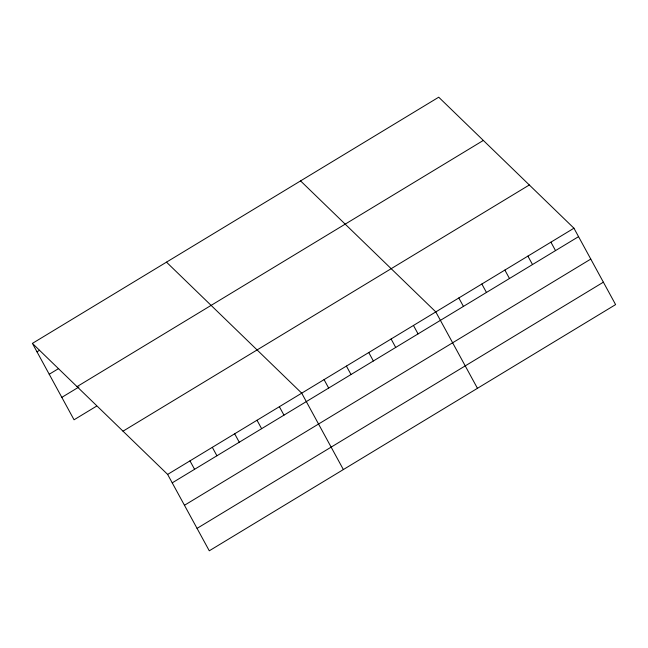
<?xml version="1.0" encoding="UTF-8"?>
<svg xmlns="http://www.w3.org/2000/svg" width="648" height="648" viewBox="0 0 648 648"><rect width="100%" height="100%" fill="white"/><g stroke="black" fill="none" stroke-linecap="round" stroke-linejoin="round"><path stroke-width="0.97" d="M32.4 343.391L438.72 97.2L573.95 228.209L615.6 304.609L209.28 550.8L167.63 474.409L32.4 343.391L74.05 419.791L96.398 406.247M37.001 351.832L39.577 350.268M49.224 374.261L58.685 368.526M77.023 386.629L483.343 140.43M61.827 397.362L79.016 386.945M123.007 431.179L529.327 184.98M167.63 474.409L573.95 228.209M172.23 482.849L578.551 236.65M184.461 505.278L590.774 259.079M197.057 528.379L603.377 282.18M300.567 180.905L435.804 311.923L477.455 388.314M166.487 262.148L301.717 393.166L343.367 469.557M550.922 242.166L555.522 250.606M527.901 256.114L532.502 264.554M504.873 270.07L509.474 278.502M481.853 284.018L486.454 292.459M458.825 297.967L463.425 306.407M413.456 325.458L418.057 333.898M391.109 339.001L395.709 347.441M368.761 352.544L373.361 360.985M346.413 366.088L351.014 374.52M324.065 379.623L328.666 388.063M279.369 406.709L283.97 415.149M257.021 420.244L261.622 428.684M234.673 433.787L239.274 442.228M212.325 447.331L216.926 455.771M189.977 460.874L194.578 469.306"/></g></svg>
